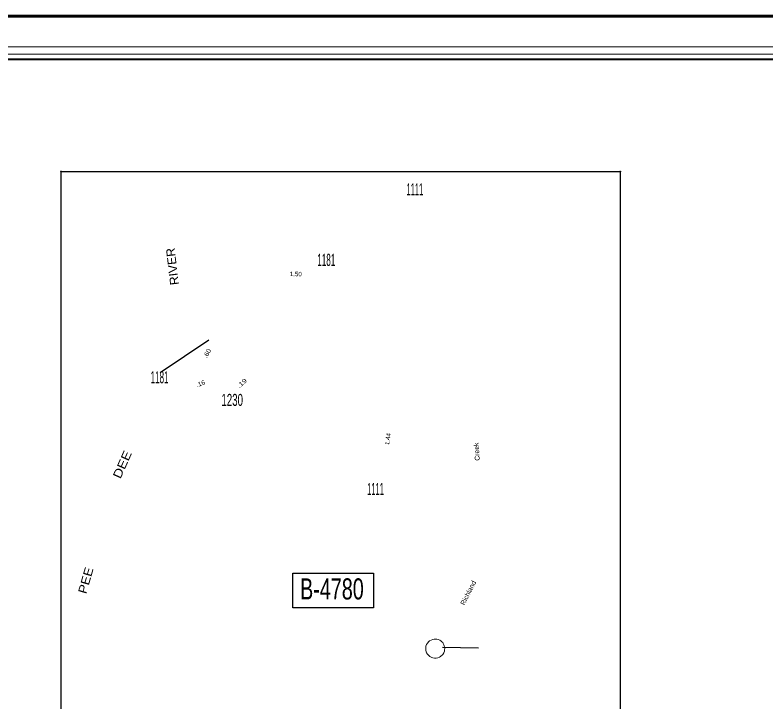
# Model space of a CAD drawing. Extents: x 475210 to 571886, y 145478 to 267644.
# Drawn here: x 523570 to 542965, y 249886 to 267644 of the extents above; entities that cross this region are included whole.
import ezdxf
from ezdxf.enums import TextEntityAlignment as Align

# ---------------------------------------------------------------- set-up
doc = ezdxf.new("R2010")
doc.units = 0
doc.header["$LTSCALE"] = 50
doc.header["$PDMODE"] = 32
doc.header["$PDSIZE"] = 25
for name, color, linetype in [('1', 7, 'Continuous'), ('23', 7, 'Continuous'), ('57', 7, 'Continuous')]:
    doc.layers.add(name, color=color, linetype=linetype)
for name, color, linetype, lineweight in [('20', 7, 'Continuous', 40), ('3', 7, 'Continuous', 25), ('31', 7, 'Continuous', 25), ('38', 7, 'Continuous', 25), ('40', 7, 'Continuous', 40), ('63', 7, 'Continuous', 25)]:
    doc.layers.add(name, color=color, linetype=linetype, lineweight=lineweight)

msp = doc.modelspace()

# ---------------------------------------------------------------- linework, layer by layer
at = {"layer": '1'}
for p in [(524758.1, 263598.38), (539199.86, 263598.38)]:
    msp.add_point(p, dxfattribs=at)
at = {"layer": '20'}
for points in [[(475289.9, 267608.71), (571850.54, 267608.71), (571850.54, 211281.67), (475289.9, 211281.67)], [(478477.76, 266499.74), (570925.04, 266499.74), (570925.04, 212373.38), (478477.76, 212373.38)]]:
    msp.add_lwpolyline(points, close=True, dxfattribs=at)
at = {"layer": '20', "lineweight": 13}
msp.add_lwpolyline([(478168.57, 266825.21), (478168.57, 212064.1), (478347.12, 212242.77), (478347.12, 266630.38), (571055.64, 266630.38), (571055.64, 212242.77), (478347.12, 212242.77), (478168.57, 212064.1), (571234.23, 212064.1), (571234.23, 266825.21)], close=True, dxfattribs=at)
at = {"layer": '3'}
msp.add_lwpolyline([(532829.79, 252324.18), (530746.01, 252324.18), (530746.01, 253213.77), (532829.79, 253213.77)], close=True, dxfattribs=at)
at = {"layer": '3', "lineweight": 13}
msp.add_lwpolyline([(534400.74, 251021.29), (534447.98, 251023.26), (534493.26, 251031.13), (534532.63, 251046.88), (534562.15, 251064.59), (534615.3, 251113.81), (534644.83, 251161.05), (534658.61, 251198.45), (534664.52, 251233.89), (534668.45, 251271.29), (534664.52, 251306.72), (534656.64, 251340.18), (534646.8, 251365.78), (534631.05, 251395.3), (534615.3, 251420.89), (534595.62, 251440.58), (534570.03, 251464.2), (534540.5, 251483.89), (534503.1, 251499.63), (534467.67, 251507.51), (534422.39, 251513.41), (534396.8, 251511.44), (534357.43, 251503.57), (534314.12, 251487.82), (534274.75, 251466.17), (534255.07, 251446.48), (534221.6, 251411.05), (534199.95, 251371.68), (534184.2, 251326.41), (534178.3, 251283.1), (534176.33, 251251.6), (534182.23, 251214.2), (534199.95, 251159.08), (534223.57, 251123.65), (534255.07, 251090.18), (534284.59, 251062.63), (534333.81, 251039), (534357.43, 251031.13)], close=True, dxfattribs=at)
at = {"layer": '31'}
msp.add_line((534607.73, 251302.2), (535544.26, 251285.21), dxfattribs=at)
at = {"layer": '38'}
msp.add_line((527322.09, 258402.88), (528579.34, 259247.67), dxfattribs=at)
at = {"layer": '38', "lineweight": 13}
msp.add_lwpolyline([(571885.54, 211246.66), (475254.9, 211246.66), (475254.9, 267643.71), (571885.54, 267643.71)], close=True, dxfattribs=at)
at = {"layer": '63'}
msp.add_lwpolyline([(536298.42, 236330.07), (536297.8, 236553.64), (524758.1, 236553.64), (524758.1, 263598.38), (539199.86, 263598.38), (539199.86, 242070.14), (539459.33, 242070.98)], dxfattribs=at)

# ---------------------------------------------------------------- texts
at = {"layer": '23'}
for s, width, p in [('1111', 0.45, (533897.64, 262982.27)), ('1181', 0.5, (531608.94, 261159.01)), ('1181', 0.5, (527303.45, 258124.83)), ('1230', 0.6, (529179.21, 257538.68)), ('1111', 0.45, (532881.01, 255236.63))]:
    msp.add_text(s, height=312, dxfattribs=dict(at, width=width)).set_placement(p, align=Align.CENTER)
at = {"layer": '3', "width": 0.7}
msp.add_text('B-4780', height=545, dxfattribs=at).set_placement((530932.24, 252536.9))
at = {"layer": '40'}
for s, rotation, p in [('1.50', 358.849, (530820.72, 260891.96)), ('1.44', 80.845, (533253.18, 256674.66))]:
    msp.add_text(s, height=115, rotation=rotation, dxfattribs=at).set_placement(p, align=Align.CENTER)
for s, rotation, width, p in [('.60', 61.575, 1.15, (528582.52, 258871.78)), ('.16', 20.868, 1.1, (528382.68, 258061.25)), ('.19', 40.835, 1.3, (529469.48, 258082.87))]:
    msp.add_text(s, height=115, rotation=rotation, dxfattribs=dict(at, width=width)).set_placement(p, align=Align.CENTER)
at = {"layer": '57'}
for s, height, rotation, width, p in [('RIVER', 225, 96.677, 1.05, (527747.32, 261155.62)), ('Creek', 125, 93.501, 1.05, (535558.05, 256360.35)), ('DEE', 225, 66.024, 1.2, (526443.46, 255977.63)), ('PEE', 225, 73.953, 1.15, (525505.24, 252997.87)), ('Richland', 125, 63.2, 1.05, (535331.33, 252678.96))]:
    msp.add_text(s, height=height, rotation=rotation, dxfattribs=dict(at, width=width)).set_placement(p, align=Align.CENTER)

doc.saveas('drawing.dxf')
